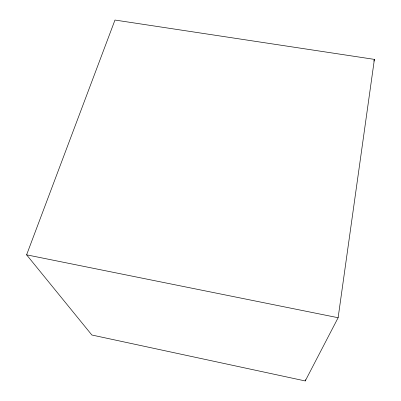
<?xml version="1.0" encoding="UTF-8"?>
<svg xmlns="http://www.w3.org/2000/svg" width="401" height="401" viewBox="0 0 401 401"><rect width="100%" height="100%" fill="white"/><g stroke="black" fill="none" stroke-linecap="round" stroke-linejoin="round"><path stroke-width="0.6" d="M338.123 317.722L374.394 59.383L114.977 20.05L26.606 254.835L91.864 335.015L305.241 380.95L338.123 317.722L26.606 254.835M305.241 380.95L305.432 379.717M373.847 61.173L374.394 59.383"/></g></svg>
